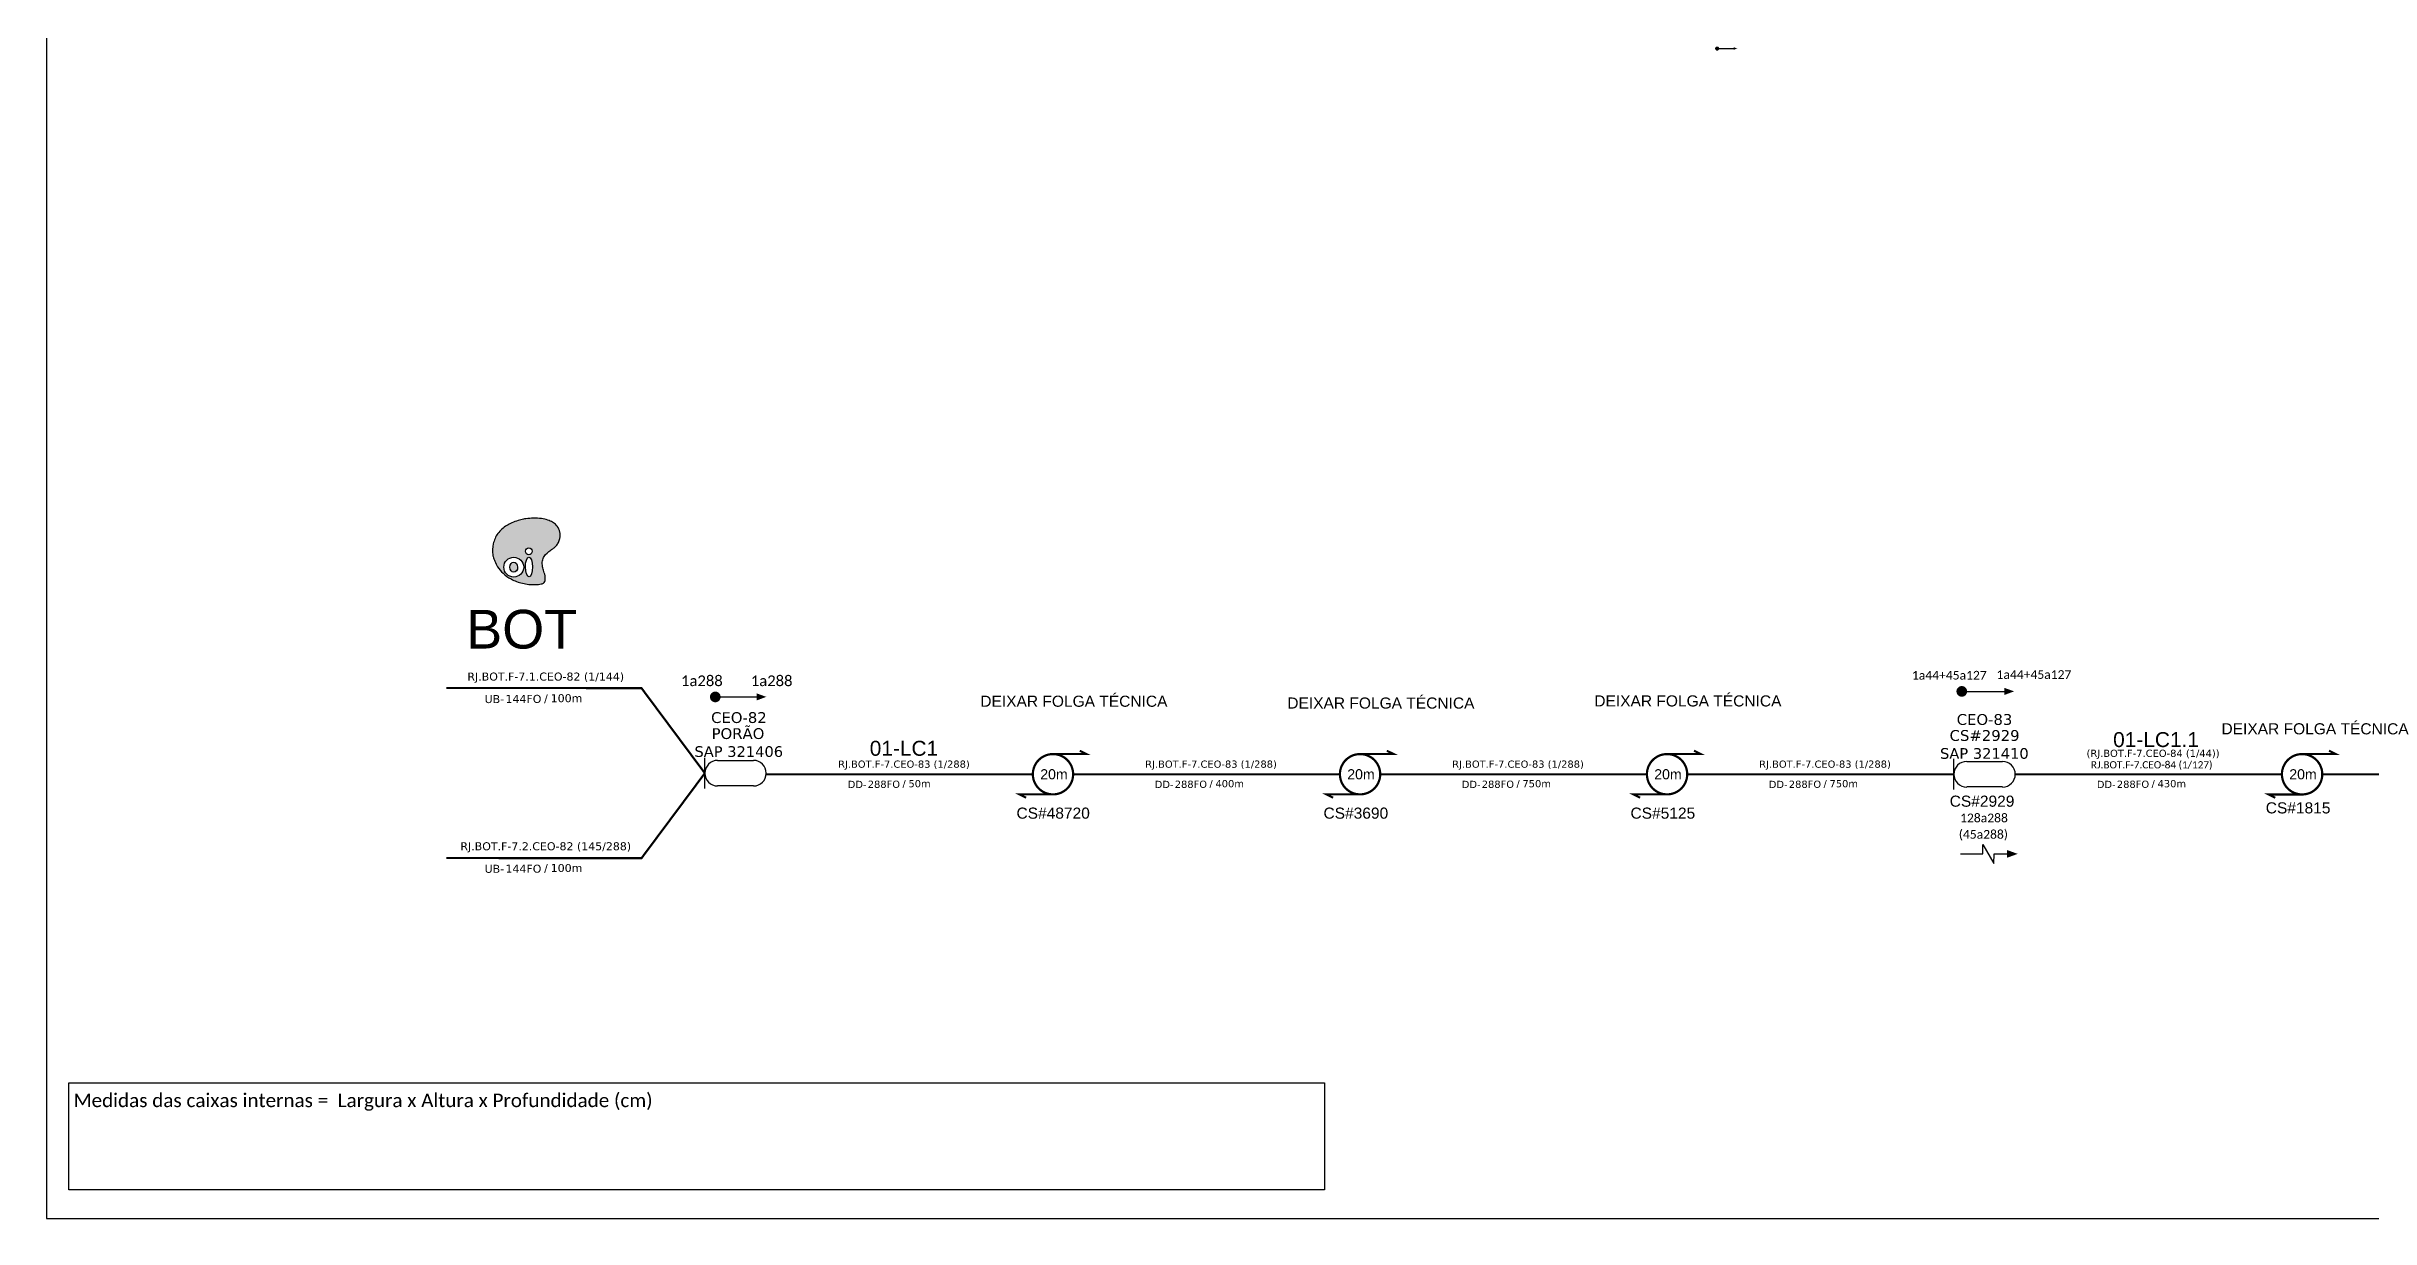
# Model space of a CAD drawing. Header units: metres. Extents: x 8.2 to 67.7, y 13.1 to 54.8.
# Drawn here: x 8.62 to 39.12, y 13.11 to 28.5 of the extents above; entities that cross this region are included whole.
import ezdxf
from ezdxf.enums import TextEntityAlignment as Align

# ---------------------------------------------------------------- set-up
doc = ezdxf.new("R2010")
doc.units = ezdxf.units.M
doc.linetypes.add('ARILSUPP', pattern=[2.98, 1.42, -0.71, 0.14, -0.71])
for name, color, linetype in [('20.4-CEO', 1, 'Continuous'), ('20.4-CEOS', 1, 'Continuous'), ('20.5-CABO AÉREO', 1, 'Continuous'), ('CEO', 1, 'Continuous'), ('LC1', 3, 'Continuous'), ('SETA', 7, 'Continuous')]:
    doc.layers.add(name, color=color, linetype=linetype)
doc.layers.add('40.1-ETIQUETAS', color=1, linetype='Continuous', lineweight=20)
doc.styles.add('ARIAL', font='arial.ttf')
doc.styles.add('siredit', font='verdana.ttf')
doc.styles.get("Standard").update_dxf_attribs({"font": 'arial.ttf'})
doc.styles.add('WMF-Calibri0', font='calibri.ttf')

# ---------------------------------------------------------------- blocks, each defined once
blk = doc.blocks.new('OI')
h = blk.add_hatch(color=40)
edge = h.paths.add_edge_path()
edge.add_spline(control_points=[(4.35, -0.67), (3.92, -0.99), (3.26, -1.5), (2.81, -2.59), (2.9, -3.5), (3.06, -4.27), (3.31, -4.85), (3.37, -5.39), (3.4, -5.88), (3.2, -6.4), (2.54, -6.61), (1.65, -6.63), (0.55, -6.67), (-0.56, -6.42), (-1.61, -6.14), (-2.77, -5.61), (-3.92, -4.77), (-4.89, -3.7), (-5.34, -2.65), (-5.6, -1.94), (-5.85, -0.96), (-5.71, 0.47), (-5.1, 2.02), (-4.14, 3.02), (-3.3, 3.61), (-2.37, 4.16), (-1.36, 4.44), (-0.56, 4.7), (0.79, 4.85), (2.24, 4.97), (3.79, 4.57), (4.67, 4.21), (5.44, 3.65), (5.76, 2.99), (6.03, 2.21), (6.01, 1.46), (5.72, 0.64), (5.31, 0.08), (4.88, -0.38), (4.51, -0.55), (4.35, -0.67)], knot_values=[0, 0, 0, 0, 1.60434, 2.417191, 3.427595, 4.282808, 4.776746, 5.304182, 5.888771, 6.258406, 6.858137, 7.79129, 8.986195, 10.124242, 11.187857, 12.242908, 13.953784, 15.414161, 16.515391, 17.349188, 17.675853, 19.552021, 21.515531, 22.568638, 23.63245, 24.621084, 25.782718, 26.745347, 27.142653, 29.870543, 31.004649, 31.921532, 32.709589, 33.801391, 34.042471, 35.192333, 35.971461, 36.628871, 37.254359, 37.836911, 37.836911, 37.836911, 37.836911], degree=3, periodic=0)
h.paths.add_polyline_path([(1.13, -0.87, -1), (-0.04, -0.87, -1)], flags=16)
edge = h.paths.add_edge_path(flags=16)
edge.add_ellipse((0.56, -3.59), major_axis=(-0.02, 1.71), ratio=0.361305, start_angle=0, end_angle=360)
h.paths.add_polyline_path([(-0.36, -3.62, -1), (-3.8, -3.62, -1)], flags=16)
edge = h.paths.add_edge_path(flags=0)
edge.add_ellipse((-2.08, -3.62), major_axis=(0, 0.885), ratio=0.758294, start_angle=0, end_angle=360)
at = {"color": 40}
for centre, radius in [((-2.08, -3.62), 1.72), ((0.54, -0.87), 0.587)]:
    blk.add_circle(centre, radius, dxfattribs=at)
blk.add_ellipse((-2.08, -3.62), major_axis=(0, 0.885), ratio=0.758294, start_param=-3.141592653589792, end_param=3.141592653589792, dxfattribs=at)
blk.add_ellipse((0.56, -3.59), major_axis=(-0.02, 1.71), ratio=0.361305, dxfattribs=at)
at = {"color": 40, "start_tangent": (-0.800898, -0.598801), "end_tangent": (-0.800898, -0.598801)}
blk.add_spline([(4.35, -0.67), (3.2, -1.78), (2.9, -2.54), (2.92, -3.55), (3.12, -4.38), (3.28, -4.85), (3.37, -5.37), (3.35, -5.95), (3.2, -6.29), (2.66, -6.55), (1.73, -6.63), (0.54, -6.62), (-0.58, -6.41), (-1.6, -6.11), (-2.56, -5.67), (-3.95, -4.67), (-4.89, -3.56), (-5.37, -2.56), (-5.64, -1.78), (-5.72, -1.46), (-5.63, 0.42), (-4.84, 2.22), (-4.13, 2.99), (-3.27, 3.62), (-2.4, 4.09), (-1.3, 4.47), (-0.37, 4.72), (0.02, 4.77), (2.75, 4.8), (3.85, 4.53), (4.69, 4.16), (5.31, 3.68), (5.85, 2.73), (5.93, 2.5), (5.94, 1.35), (5.67, 0.62), (5.29, 0.08), (4.84, -0.36), (4.35, -0.67)], degree=3, dxfattribs=at)
blk = doc.blocks.new('ETIQUETA_RS5F')
at = {"layer": '40.1-ETIQUETAS', "color": 0, "style": 'siredit'}
blk.add_text('/', height=1.5, dxfattribs=at).set_placement((1.58, -1.95), align=Align.MIDDLE_RIGHT)
for tag, p in [('ETIQUETA_R_PRIMARIA', (1.21, 4.1)), ('ETIQUETA_R_SECUNDARIA', (1.21, 2.1)), ('F_ATIVAS/F_MORTAS', (1.14, -4.24))]:
    blk.add_attdef(tag, text='', height=1.5, dxfattribs=at).set_placement(p, align=Align.MIDDLE_CENTER)
for tag, p in [('TIPO_CABO', (-6.58, -2.12)), ('CAP_CABO', (0.4, -2.09))]:
    blk.add_attdef(tag, text='', height=1.5, dxfattribs=at).set_placement(p, align=Align.MIDDLE_RIGHT)
blk.add_attdef('METROS', text='', height=1.5, dxfattribs=at).set_placement((2.14, -1.95), align=Align.MIDDLE_LEFT)
for tag, p in [('FUSÃO_1', (0.85, -8.39)), ('FUSÃO_2', (0.85, -10.6)), ('FUSÃO_3', (0.85, -12.93)), ('FUSÃO_4', (0.85, -15.14)), ('FUSÃO_5', (0.85, -17.16))]:
    blk.add_attdef(tag, text='', height=1.5, dxfattribs=at).set_placement(p, align=Align.CENTER)

msp = doc.modelspace()

# ---------------------------------------------------------------- linework, layer by layer
at = {"color": 7}
msp.add_lwpolyline([(8.619, 13.113), (67.657, 13.113), (67.657, 54.812), (8.619, 54.812)], close=True, dxfattribs=at)
at = {"color": 7, "const_width": 0.0272}
msp.add_lwpolyline([(30.531, 28.468, 1), (30.558, 28.468, 1)], format="xyb", close=True, dxfattribs=at)
at = {"color": 0}
for points, const_width in [([(17.361, 19.959, 1), (17.431, 19.959, 1)], 0.07), ([(33.72, 20.031, 1), (33.79, 20.032, 1)], 0.07), ([(21.828, 19.209, 1.000012), (21.828, 18.68, 0.999978)], 0.0294), ([(25.858, 19.209, 1.000012), (25.858, 18.68, 0.999978)], 0.0294), ([(29.887, 19.209, 1.000012), (29.887, 18.68, 0.999978)], 0.0294), ([(38.221, 19.209, 1.000012), (38.221, 18.679, 0.999978)], 0.0294)]:
    msp.add_lwpolyline(points, format="xyb", close=True, dxfattribs=dict(at, const_width=const_width))
for points in [[(33.755, 20.032), (34.313, 20.032)], [(34.029, 17.898), (34.029, 18.022), (34.177, 17.774), (34.178, 17.898)]]:
    msp.add_lwpolyline(points, dxfattribs=at)
at = {"color": 0, "const_width": 0.0276}
for points in [[(21.828, 19.209), (22.269, 19.209), (22.181, 19.253)], [(25.858, 19.209), (26.299, 19.209), (26.21, 19.253)], [(29.887, 19.209), (30.328, 19.209), (30.24, 19.253)], [(38.221, 19.209), (38.662, 19.209), (38.574, 19.253)], [(21.828, 18.68), (21.387, 18.68), (21.476, 18.636)], [(25.858, 18.68), (25.417, 18.68), (25.505, 18.636)], [(29.887, 18.68), (29.446, 18.68), (29.534, 18.636)], [(38.221, 18.679), (37.78, 18.679), (37.868, 18.635)]]:
    msp.add_lwpolyline(points, dxfattribs=at)
at = {"color": 0}
msp.add_lwpolyline([(8.911, 14.895), (25.39, 14.895), (25.39, 13.491), (8.911, 13.491)], close=True, dxfattribs=at)
at = {"layer": '20.4-CEO', "color": 0}
for p, q in [((17.427, 19.126), (17.897, 19.126)), ((17.897, 18.791), (17.427, 18.791))]:
    msp.add_line(p, q, dxfattribs=at)
at = {"layer": '20.4-CEO', "color": 0, "const_width": 0.028}
for points in [[(13.865, 20.077), (16.428, 20.074), (17.259, 18.958)], [(13.865, 17.844), (16.428, 17.843), (17.259, 18.958)]]:
    msp.add_lwpolyline(points, dxfattribs=at)
at = {"layer": '20.4-CEO', "color": 0}
msp.add_lwpolyline([(17.259, 18.756), (17.259, 19.16)], dxfattribs=at)
for centre, start, end in [((17.427, 18.958), 90, 270), ((17.897, 18.958), 270, 90)]:
    msp.add_arc(centre, 0.168, start, end, dxfattribs=at)
at = {"layer": '20.4-CEOS', "color": 0}
for p, q in [((33.819, 19.112), (34.289, 19.112)), ((34.289, 18.777), (33.819, 18.777))]:
    msp.add_line(p, q, dxfattribs=at)
msp.add_lwpolyline([(33.651, 18.742), (33.651, 19.146)], dxfattribs=at)
for centre, start, end in [((33.819, 18.944), 90, 270), ((34.289, 18.944), 270, 90)]:
    msp.add_arc(centre, 0.168, start, end, dxfattribs=at)
at = {"layer": '20.5-CABO AÉREO', "color": 0, "ltscale": 8, "const_width": 0.028}
for points in [[(18.064, 18.944), (21.564, 18.944)], [(22.093, 18.944), (25.593, 18.944)], [(26.122, 18.944), (29.622, 18.944)], [(30.151, 18.944), (33.651, 18.944)], [(34.456, 18.944), (37.956, 18.944)], [(38.486, 18.944), (41.986, 18.944)]]:
    msp.add_lwpolyline(points, dxfattribs=at)
at = {"layer": 'SETA', "color": 7}
msp.add_lwpolyline([(30.544, 28.468), (30.778, 28.468)], dxfattribs=at)
at = {"layer": 'SETA', "color": 0}
for points in [[(17.396, 19.959), (18.005, 19.959)], [(33.739, 17.898), (34.029, 17.898)], [(34.178, 17.898), (34.401, 17.898)]]:
    msp.add_lwpolyline(points, dxfattribs=at)
at = {"layer": 'SETA', "color": 7}
msp.add_solid([(30.759, 28.487), (30.809, 28.469), (30.759, 28.451)], dxfattribs=at)
at = {"layer": 'SETA', "color": 0}
for points in [[(17.938, 20.006), (18.066, 19.96), (17.938, 19.912)], [(34.313, 20.078), (34.442, 20.032), (34.314, 19.985)], [(34.348, 17.95), (34.489, 17.899), (34.348, 17.848)]]:
    msp.add_solid(points, dxfattribs=at)

# ---------------------------------------------------------------- block references
at = {"color": 0, "xscale": 0.0756209150077419, "yscale": 0.075620913875099, "zscale": 0.0756209142888824, "rotation": 0.153288562738767}
msp.add_blockref('OI', (14.908, 21.936), dxfattribs=at)
at = {"layer": '40.1-ETIQUETAS', "color": 0}
ref = msp.add_blockref('ETIQUETA_RS5F', (15.088, 20.079), dxfattribs=dict(at, xscale=0.0699999999999932, yscale=0.0700000000000003, zscale=0.07))
ref.add_attrib('ETIQUETA_R_SECUNDARIA', 'RJ.BOT.F-7.1.CEO-82 (1/144)', dxfattribs={"color": 0, "height": 0.105, "style": 'siredit'}).set_placement((15.171, 20.226), align=Align.MIDDLE_CENTER)
ref.add_attrib('TIPO_CABO', 'UB-', dxfattribs={"color": 0, "height": 0.105, "style": 'siredit'}).set_placement((14.625, 19.931), align=Align.MIDDLE_RIGHT)
ref.add_attrib('CAP_CABO', '144FO', dxfattribs={"color": 0, "height": 0.105, "style": 'siredit'}).set_placement((15.114, 19.933), align=Align.MIDDLE_RIGHT)
ref.add_attrib('METROS', '100m', dxfattribs={"color": 0, "height": 0.105, "style": 'siredit'}).set_placement((15.236, 19.942), align=Align.MIDDLE_LEFT)
ref = msp.add_blockref('ETIQUETA_RS5F', (36.189, 18.944), dxfattribs=dict(at, xscale=0.0630000000001019, yscale=0.0630000000001019, zscale=0.0630000000000004))
ref.add_attrib('ETIQUETA_R_SECUNDARIA', '(RJ.BOT.F-7.CEO-84 (1/44))', dxfattribs={"color": 0, "height": 0.0945, "style": 'siredit'}).set_placement((36.265, 19.219), align=Align.MIDDLE_CENTER)
ref.add_attrib('TIPO_CABO', 'DD-', dxfattribs={"color": 0, "height": 0.0945, "style": 'siredit'}).set_placement((35.774, 18.811), align=Align.MIDDLE_RIGHT)
ref.add_attrib('CAP_CABO', '288FO', dxfattribs={"color": 0, "height": 0.0945, "style": 'siredit'}).set_placement((36.214, 18.813), align=Align.MIDDLE_RIGHT)
ref.add_attrib('METROS', '430m', dxfattribs={"color": 0, "height": 0.0945, "style": 'siredit'}).set_placement((36.324, 18.821), align=Align.MIDDLE_LEFT)
ref = msp.add_blockref('ETIQUETA_RS5F', (19.796, 18.944), dxfattribs=dict(at, xscale=0.0630000000001019, yscale=0.0630000000001019, zscale=0.0630000000000004))
ref.add_attrib('ETIQUETA_R_SECUNDARIA', 'RJ.BOT.F-7.CEO-83 (1/288)', dxfattribs={"color": 0, "height": 0.0945, "style": 'siredit'}).set_placement((19.872, 19.077), align=Align.MIDDLE_CENTER)
ref.add_attrib('TIPO_CABO', 'DD-', dxfattribs={"color": 0, "height": 0.0945, "style": 'siredit'}).set_placement((19.381, 18.811), align=Align.MIDDLE_RIGHT)
ref.add_attrib('CAP_CABO', '288FO', dxfattribs={"color": 0, "height": 0.0945, "style": 'siredit'}).set_placement((19.821, 18.813), align=Align.MIDDLE_RIGHT)
ref.add_attrib('METROS', '50m', dxfattribs={"color": 0, "height": 0.0945, "style": 'siredit'}).set_placement((19.931, 18.821), align=Align.MIDDLE_LEFT)
ref = msp.add_blockref('ETIQUETA_RS5F', (23.825, 18.944), dxfattribs=dict(at, xscale=0.0630000000001019, yscale=0.0630000000001019, zscale=0.0630000000000004))
ref.add_attrib('ETIQUETA_R_SECUNDARIA', 'RJ.BOT.F-7.CEO-83 (1/288)', dxfattribs={"color": 0, "height": 0.0945, "style": 'siredit'}).set_placement((23.902, 19.077), align=Align.MIDDLE_CENTER)
ref.add_attrib('TIPO_CABO', 'DD-', dxfattribs={"color": 0, "height": 0.0945, "style": 'siredit'}).set_placement((23.41, 18.811), align=Align.MIDDLE_RIGHT)
ref.add_attrib('CAP_CABO', '288FO', dxfattribs={"color": 0, "height": 0.0945, "style": 'siredit'}).set_placement((23.85, 18.813), align=Align.MIDDLE_RIGHT)
ref.add_attrib('METROS', '400m', dxfattribs={"color": 0, "height": 0.0945, "style": 'siredit'}).set_placement((23.96, 18.821), align=Align.MIDDLE_LEFT)
ref = msp.add_blockref('ETIQUETA_RS5F', (27.854, 18.944), dxfattribs=dict(at, xscale=0.0630000000001019, yscale=0.0630000000001019, zscale=0.0630000000000004))
ref.add_attrib('ETIQUETA_R_SECUNDARIA', 'RJ.BOT.F-7.CEO-83 (1/288)', dxfattribs={"color": 0, "height": 0.0945, "style": 'siredit'}).set_placement((27.931, 19.077), align=Align.MIDDLE_CENTER)
ref.add_attrib('TIPO_CABO', 'DD-', dxfattribs={"color": 0, "height": 0.0945, "style": 'siredit'}).set_placement((27.44, 18.811), align=Align.MIDDLE_RIGHT)
ref.add_attrib('CAP_CABO', '288FO', dxfattribs={"color": 0, "height": 0.0945, "style": 'siredit'}).set_placement((27.879, 18.813), align=Align.MIDDLE_RIGHT)
ref.add_attrib('METROS', '750m', dxfattribs={"color": 0, "height": 0.0945, "style": 'siredit'}).set_placement((27.989, 18.821), align=Align.MIDDLE_LEFT)
ref = msp.add_blockref('ETIQUETA_RS5F', (31.884, 18.944), dxfattribs=dict(at, xscale=0.0630000000001019, yscale=0.0630000000001019, zscale=0.0630000000000004))
ref.add_attrib('ETIQUETA_R_SECUNDARIA', 'RJ.BOT.F-7.CEO-83 (1/288)', dxfattribs={"color": 0, "height": 0.0945, "style": 'siredit'}).set_placement((31.96, 19.077), align=Align.MIDDLE_CENTER)
ref.add_attrib('TIPO_CABO', 'DD-', dxfattribs={"color": 0, "height": 0.0945, "style": 'siredit'}).set_placement((31.469, 18.811), align=Align.MIDDLE_RIGHT)
ref.add_attrib('CAP_CABO', '288FO', dxfattribs={"color": 0, "height": 0.0945, "style": 'siredit'}).set_placement((31.909, 18.813), align=Align.MIDDLE_RIGHT)
ref.add_attrib('METROS', '750m', dxfattribs={"color": 0, "height": 0.0945, "style": 'siredit'}).set_placement((32.019, 18.821), align=Align.MIDDLE_LEFT)
ref = msp.add_blockref('ETIQUETA_RS5F', (15.088, 17.851), dxfattribs=dict(at, xscale=0.0699999999999932, yscale=0.0700000000000003, zscale=0.07))
ref.add_attrib('ETIQUETA_R_SECUNDARIA', 'RJ.BOT.F-7.2.CEO-82 (145/288)', dxfattribs={"color": 0, "height": 0.105, "style": 'siredit'}).set_placement((15.171, 17.999), align=Align.MIDDLE_CENTER)
ref.add_attrib('TIPO_CABO', 'UB-', dxfattribs={"color": 0, "height": 0.105, "style": 'siredit'}).set_placement((14.625, 17.703), align=Align.MIDDLE_RIGHT)
ref.add_attrib('CAP_CABO', '144FO', dxfattribs={"color": 0, "height": 0.105, "style": 'siredit'}).set_placement((15.114, 17.705), align=Align.MIDDLE_RIGHT)
ref.add_attrib('METROS', '100m', dxfattribs={"color": 0, "height": 0.105, "style": 'siredit'}).set_placement((15.236, 17.714), align=Align.MIDDLE_LEFT)

# ---------------------------------------------------------------- texts
at = {"color": 0, "style": 'ARIAL'}
msp.add_text('BOT', height=0.508, dxfattribs=at).set_placement((14.126, 20.594))
for s, height, p in [('DEIXAR FOLGA TÉCNICA', 0.14584, (20.874, 19.83)), ('DEIXAR FOLGA TÉCNICA', 0.14584, (24.903, 19.806)), ('DEIXAR FOLGA TÉCNICA', 0.14584, (28.932, 19.834)), ('DEIXAR FOLGA TÉCNICA', 0.14584, (37.163, 19.468)), ('CS#2929', 0.1458, (33.596, 18.518)), ('CS#48720', 0.1458, (21.349, 18.361)), ('CS#3690', 0.1458, (25.378, 18.361)), ('CS#5125', 0.1458, (29.407, 18.361)), ('CS#1815', 0.1458, (37.744, 18.43))]:
    msp.add_text(s, height=height, rotation=359.9867, dxfattribs=at).set_placement(p)
at = {"color": 0}
for p in [(21.661, 18.878), (25.69, 18.878), (29.719, 18.878), (38.053, 18.878)]:
    msp.add_text('20m', height=0.1323, dxfattribs=at).set_placement(p)
at = {"color": 0, "char_height": 0.14, "width": 10.33506, "attachment_point": 5, "rotation": 359.9166}
for insert in [(17.22, 20.17), (18.136, 20.17)]:
    msp.add_mtext('{\\fCalibri|b0|i0|c0|p34;\\C256;1a288}', dxfattribs=dict(at, insert=insert))
at = {"insert": (8.974, 14.753), "char_height": 0.17767, "width": 16.41584, "attachment_point": 1, "style": 'WMF-Calibri0'}
msp.add_mtext('Medidas das caixas internas =  Largura x Altura x Profundidade (cm)', dxfattribs=at)
at = {"layer": '20.4-CEO', "color": 0, "style": 'siredit'}
for s, height, p in [('CEO-82', 0.1419, (17.706, 19.688)), ('PORÃO', 0.1419, (17.694, 19.478)), ('          SAP 321406', 0.14, (17.399, 19.242))]:
    msp.add_text(s, height=height, dxfattribs=at).set_placement(p, align=Align.MIDDLE_CENTER)
at = {"layer": '20.4-CEOS', "color": 0, "style": 'siredit'}
for s, height, p in [('CS#2929', 0.1419, (34.054, 19.453)), ('SAP 321410', 0.14, (34.051, 19.217))]:
    msp.add_text(s, height=height, dxfattribs=at).set_placement(p, align=Align.MIDDLE_CENTER)
at = {"layer": '40.1-ETIQUETAS', "color": 0, "width": 1.95263, "attachment_point": 5}
for s, insert, char_height, style in [('{\\fCalibri|b0|i0|c0|p34;1a44+45a127}', (33.591, 20.243), 0.11431, 'ARIAL'), ('{\\fCalibri|b0|i0|c0|p34;1a44+45a127}', (34.702, 20.252), 0.11431, 'ARIAL'), ('{\\fCalibri|b0|i0|c0|p34;RJ.BOT.F-7.CEO-84 (1/127)}', (36.247, 19.058), 0.0945, 'siredit'), ('{\\fCalibri|b0|i0|c0|p34;128a288}', (34.046, 18.37), 0.11431, 'ARIAL'), ('{\\fCalibri|b0|i0|c0|p34;(45a288)}', (34.038, 18.143), 0.11431, 'ARIAL')]:
    msp.add_mtext(s, dxfattribs=dict(at, insert=insert, char_height=char_height, style=style))
at = {"layer": 'CEO', "color": 0, "style": 'siredit'}
msp.add_text('CEO-83', height=0.1419, dxfattribs=at).set_placement((34.053, 19.663), align=Align.MIDDLE_CENTER)
at = {"layer": 'LC1', "color": 0, "linetype": 'ARILSUPP', "style": 'ARIAL'}
for s, p in [('01-LC1', (19.872, 19.285)), ('01-LC1.1', (36.304, 19.399))]:
    msp.add_text(s, height=0.196, dxfattribs=at).set_placement(p, align=Align.MIDDLE_CENTER)

doc.saveas('drawing.dxf')
